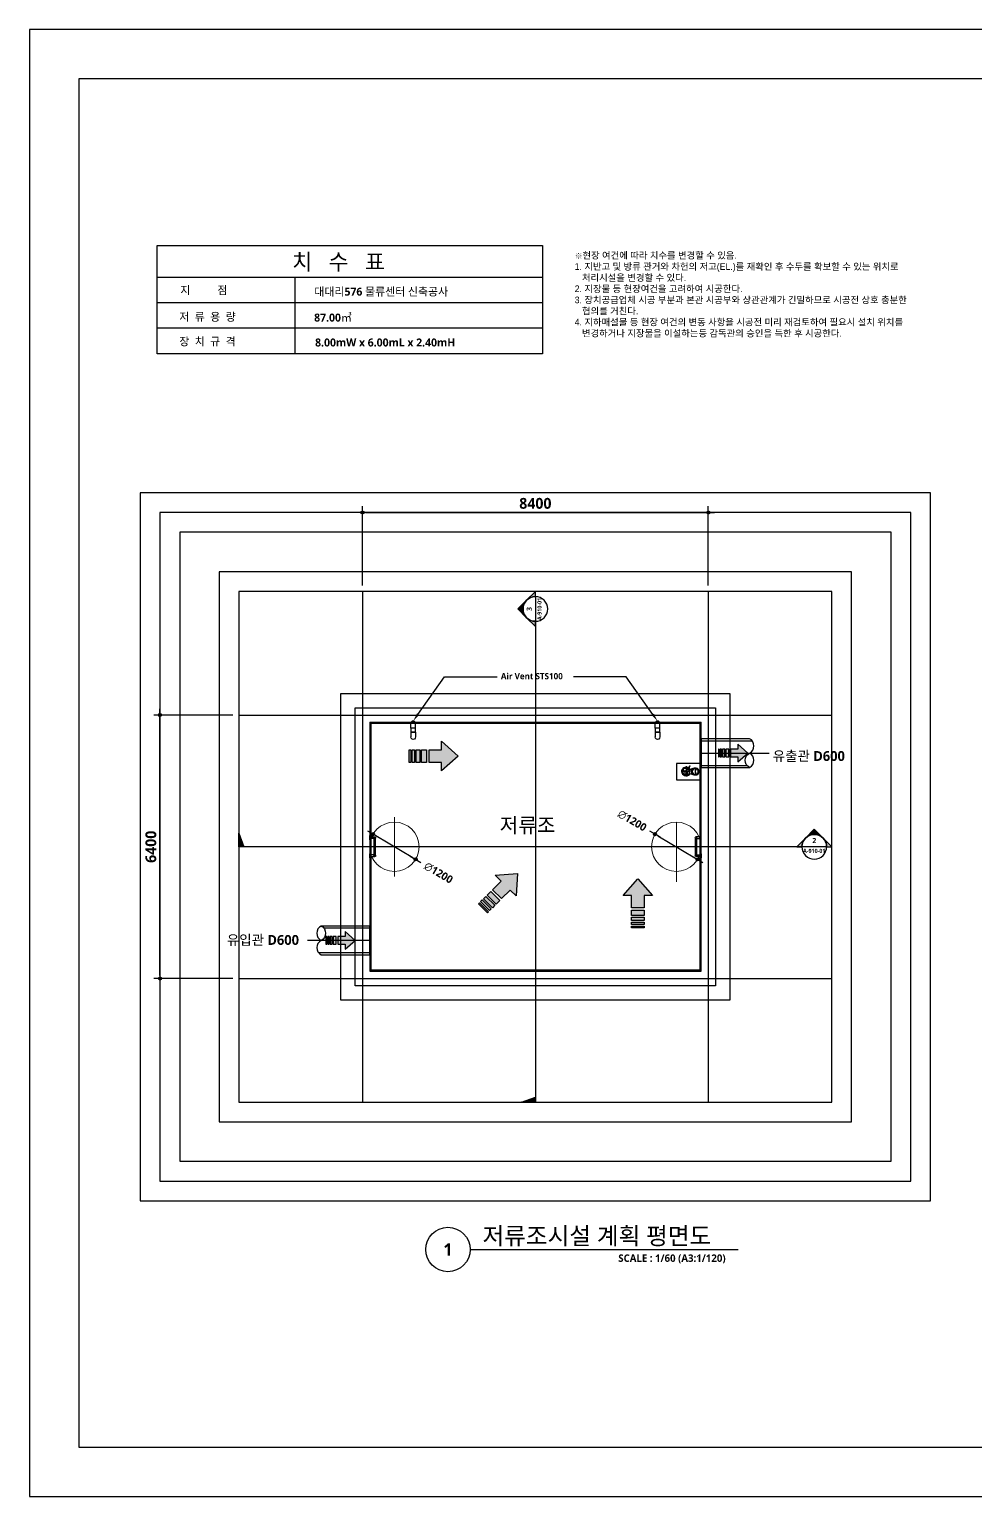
# Model space of a CAD drawing. Header units: millimetres. Extents: x 0 to 50400, y 0 to 35640.
# Drawn here: x 0 to 22989, y 0 to 35640 of the extents above; entities that cross this region are included whole.
import ezdxf
from ezdxf import colors
from ezdxf.entities.mleader import LeaderData, LeaderLine
from ezdxf.enums import TextEntityAlignment as Align
from ezdxf.math import Vec2, Vec3

# ---------------------------------------------------------------- set-up
doc = ezdxf.new("R2010")
doc.units = ezdxf.units.MM
doc.header["$LTSCALE"] = 100
for name, pattern in [('CEN', [62, 60, -1, 0, -1]), ('CENTER2', [1.125, 0.75, -0.125, 0.125, -0.125]), ('HID', [0.5, 0.25, -0.25]), ('HIDDENX2', [19.05, 12.7, -6.35])]:
    doc.linetypes.add(name, pattern=pattern)
doc.layers.get('Defpoints').update_dxf_attribs({"color": 153})
for name, color, linetype in [('0-오수범례-SOL', 7, 'Continuous'), ('A-ANNO-TITL', 7, 'Continuous'), ('A-MKXS-TEXT1', 3, 'Continuous'), ('A-ST-AXIS-DIM', 7, 'Continuous'), ('AA-MKXS', 3, 'Continuous'), ('AA-MKXX', 3, 'Continuous'), ('AA-XXXX-TXT1', 2, 'Continuous'), ('CEN', 1, 'Continuous'), ('CON', 2, 'Continuous'), ('CS-LEAT', 3, 'Continuous'), ('CS-TABL-TEX1', 6, 'Continuous'), ('dasco-ceraco', 7, 'Continuous'), ('fin-5', 6, 'Continuous'), ('HID', 7, 'HID'), ('소제목', 7, 'Continuous'), ('중심선', 6, 'CENTER2'), ('치수선', 1, 'Continuous')]:
    doc.layers.add(name, color=color, linetype=linetype)
doc.layers.add('AR-TEXT', color=7, linetype='Continuous', lineweight=0)
doc.layers.add('배관', color=6, linetype='Continuous', lineweight=0)
doc.layers.add('G(그리드1)', color=185, linetype='Continuous', plot=False)
doc.layers.add('G(그리드2)', color=235, linetype='Continuous', plot=False)
doc.styles.add('2020음성 1차', font='')
doc.styles.add('SAMOO', font='romans.shx', dxfattribs={"bigfont": 'whgtxt.shx'})
doc.styles.add('SH_대대리576', font='')
doc.styles.add('SH_진천_나눔', font='')
doc.styles.get("Standard").update_dxf_attribs({"font": 'NanumGothic.ttf'})
doc.styles.add('돋움', font='')
doc.styles.add('울릉도M', font='')
doc.styles.add('치수문자', font='')
doc.styles.get('2020음성 1차').set_extended_font_data('NanumGothic', bold=True)
doc.styles.get('SH_대대리576').set_extended_font_data('NanumGothic', bold=True)
doc.styles.get('SH_진천_나눔').set_extended_font_data('NanumGothic', bold=True)
doc.styles.get('돋움').set_extended_font_data('NanumGothic', bold=True)
doc.styles.get('울릉도M').set_extended_font_data('NanumGothic', bold=True)
doc.styles.get('치수문자').set_extended_font_data('NanumGothic', bold=True)
doc.dimstyles.new('SHP 75', dxfattribs={"dimscale": 75, "dimtxt": 3.5, "dimasz": 1, "dimexe": 2, "dimexo": 2, "dimgap": 1, "dimtad": 1, "dimdec": 0, "dimzin": 0, "dimdsep": 46, "dimtxsty": 'SH_대대리576', "dimblk": 'DIMDOT', "dimcen": 0.09, "dimclrd": 256, "dimclre": 256, "dimclrt": 3, "dimadec": 0, "dimazin": 1, "dimtfac": 1, "dimtdec": 0, "dimtix": 1, "dimtmove": 2, "dimatfit": 0, "dimldrblk": 'DIMDOT', "dimfxl": 1, "dimtfillclr": 3, "dimtolj": 1, "dimtzin": 0, "dimlwd": -1, "dimlwe": -1, "dimarcsym": 0})
doc.dimstyles.new('SHP 75 (in)', dxfattribs={"dimscale": 75, "dimtxt": 2.5, "dimasz": 1, "dimexe": 2, "dimexo": 2, "dimgap": 1, "dimtad": 1, "dimdec": 0, "dimzin": 0, "dimdsep": 46, "dimtxsty": 'SH_대대리576', "dimblk": 'DIMDOT', "dimblk1": 'NONE', "dimblk2": 'DIMDOT', "dimcen": 0.09, "dimclrd": 256, "dimclre": 256, "dimclrt": 3, "dimadec": 0, "dimazin": 1, "dimtfac": 1, "dimtdec": 0, "dimtix": 1, "dimtmove": 2, "dimatfit": 0, "dimldrblk": 'DIMDOT', "dimfxl": 1, "dimtfillclr": 3, "dimtolj": 1, "dimtzin": 0, "dimlwd": -1, "dimlwe": -1, "dimarcsym": 0})

# ---------------------------------------------------------------- blocks, each defined once
blk = doc.blocks.new('DIMDOT')
at = {"color": 0}
blk.add_line((-2, 0), (2, 0), dxfattribs=at)
for radius in [0.5, 0.25]:
    blk.add_circle((0, 0), radius, dxfattribs=at)
blk = doc.blocks.new('*D8925')
at = {"layer": 'A-ST-AXIS-DIM'}
for p, q in [((8093, 22135), (8093, 24055)), ((8168, 23905), (16418, 23905)), ((16493, 22135), (16493, 24055))]:
    blk.add_line(p, q, dxfattribs=at)
at = {"layer": 'Defpoints', "color": 0}
for p in [(16493, 23905), (8093, 21985), (16493, 21985)]:
    blk.add_point(p, dxfattribs=at)
at = {"layer": 'A-ST-AXIS-DIM', "linetype": 'ByBlock', "xscale": 75, "yscale": 75, "zscale": 75, "rotation": 180}
blk.add_blockref('DIMDOT', (8093, 23905), dxfattribs=at)
at = {"layer": 'A-ST-AXIS-DIM', "linetype": 'ByBlock', "xscale": 75, "yscale": 75, "zscale": 75}
blk.add_blockref('DIMDOT', (16493, 23905), dxfattribs=at)
at = {"layer": 'A-ST-AXIS-DIM', "color": 3, "insert": (12293, 24125), "char_height": 262.5, "attachment_point": 5, "style": 'SH_진천_나눔'}
blk.add_mtext('\\A1;8400', dxfattribs=at)
blk = doc.blocks.new('*D8942')
at = {"layer": 'A-ST-AXIS-DIM'}
for p, q in [((4943, 18985), (3023, 18985)), ((3173, 12660), (3173, 18910)), ((4943, 12585), (3023, 12585))]:
    blk.add_line(p, q, dxfattribs=at)
at = {"layer": 'Defpoints', "color": 0}
for p in [(3173, 18985), (5093, 18985), (5093, 12585)]:
    blk.add_point(p, dxfattribs=at)
at = {"layer": 'A-ST-AXIS-DIM', "linetype": 'ByBlock', "xscale": 75, "yscale": 75, "zscale": 75}
for p, rotation in [((3173, 18985), 90), ((3173, 12585), 270)]:
    blk.add_blockref('DIMDOT', p, dxfattribs=dict(at, rotation=rotation))
at = {"layer": 'A-ST-AXIS-DIM', "color": 3, "insert": (2953, 15785), "char_height": 262.5, "attachment_point": 5, "rotation": 90, "style": 'SH_진천_나눔'}
blk.add_mtext('\\A1;6400', dxfattribs=at)
blk = doc.blocks.new('*D8950')
at = {"layer": 'A-ST-AXIS-DIM'}
blk.add_line((9320, 15518), (8416, 16053), dxfattribs=at)
at = {"layer": 'Defpoints', "color": 0}
for p in [(8351, 16091), (9384, 15480)]:
    blk.add_point(p, dxfattribs=at)
at = {"layer": 'A-ST-AXIS-DIM', "linetype": 'ByBlock', "xscale": 75, "yscale": 75, "zscale": 75}
for p, rotation in [((8351, 16091), 149.4111814357289), ((9384, 15480), 329.4111814357288)]:
    blk.add_blockref('DIMDOT', p, dxfattribs=dict(at, rotation=rotation))
at = {"layer": 'A-ST-AXIS-DIM', "color": 3, "insert": (9940, 15151), "char_height": 187.5, "attachment_point": 5, "rotation": 329.4112, "style": 'SH_대대리576'}
blk.add_mtext('\\A1;∅1200', dxfattribs=at)
blk = doc.blocks.new('_None')
blk = doc.blocks.new('A$C074D2F8E')
h = blk.add_hatch(color=251)
h.dxf.hatch_style = 1
h.set_gradient(color1=(91, 91, 91), color2=(192, 192, 192))
h.paths.add_polyline_path([(0, 0), (-213, 187), (-213, 80), (-367, 80), (-367, -80), (-213, -80), (-213, -187)])
h.paths.add_polyline_path([(-400, 80), (-466, 80), (-466, -80), (-400, -80)])
h.paths.add_polyline_path([(-487, 80), (-531, 80), (-531, -80), (-487, -80)])
h.paths.add_polyline_path([(-551, 80), (-581, 80), (-581, -80), (-551, -80)])
h.paths.add_polyline_path([(-601, 80), (-621, 80), (-621, -80), (-601, -80)])
at = {"color": 251}
for points in [[(-213, 187), (0, 0), (-213, -187), (-213, -80), (-367, -80), (-367, 80), (-213, 80)], [(-601, 80), (-601, -80), (-621, -80), (-621, 80)], [(-551, 80), (-551, -80), (-581, -80), (-581, 80)], [(-487, 80), (-487, -80), (-531, -80), (-531, 80)], [(-400, 80), (-400, -80), (-466, -80), (-466, 80)]]:
    blk.add_lwpolyline(points, close=True, dxfattribs=at)
blk = doc.blocks.new('*U8643')
for p, q in [((-86, -57), (-86, 57)), ((-86, 57), (29, 57)), ((-86, -57), (29, -57))]:
    blk.add_line(p, q)
blk.add_arc((29, 0), 57.1, 270, 90)
blk = doc.blocks.new('A$C13223DD5')
at = {"layer": 'dasco-ceraco', "color": 8}
for p, q in [((30, 140), (30, 20)), ((490, 40), (50, 40)), ((50, 0), (490, 0)), ((70, 40), (70, 140)), ((470, 40), (470, 140)), ((510, 140), (510, 20))]:
    blk.add_line(p, q, dxfattribs=at)
for points in [[(0, 144), (0, 140), (100, 140), (100, 144)], [(540, 144), (540, 140), (440, 140), (440, 144)]]:
    blk.add_lwpolyline(points, close=True, dxfattribs=at)
for centre in [(50, 20), (490, 20)]:
    blk.add_circle(centre, 20, dxfattribs=at)
blk = doc.blocks.new('*D9022')
at = {"layer": 'A-ST-AXIS-DIM'}
blk.add_line((15266, 16053), (16170, 15518), dxfattribs=at)
at = {"layer": 'Defpoints', "color": 0}
for p in [(15201, 16091), (16234, 15480)]:
    blk.add_point(p, dxfattribs=at)
at = {"layer": 'A-ST-AXIS-DIM', "linetype": 'ByBlock', "xscale": 75, "yscale": 75, "zscale": 75}
for p, rotation in [((15201, 16091), 149.4111814357289), ((16234, 15480), 329.4111814357288)]:
    blk.add_blockref('DIMDOT', p, dxfattribs=dict(at, rotation=rotation))
at = {"layer": 'A-ST-AXIS-DIM', "color": 3, "insert": (14645, 16419), "char_height": 187.5, "attachment_point": 5, "rotation": 329.4112, "style": 'SH_대대리576'}
blk.add_mtext('\\A1;∅1200', dxfattribs=at)
blk = doc.blocks.new('A$C16290B92')
at = {"layer": '배관', "color": 7, "true_color": 0xffffff}
for p, q in [((58, 72), (63, 72)), ((65, 66), (65, 70)), ((69, 62), (69, 70)), ((83, 72), (71, 72)), ((85, 36), (85, 70)), ((85, 45), (85, 65)), ((85, 65), (85, 45)), ((95, 55), (85, 55)), ((86, 66), (94, 66)), ((86, 44), (94, 44)), ((95, 65), (95, 45)), ((95, 61), (98, 61)), ((95, 60), (99, 60)), ((95, 50), (99, 50)), ((95, 49), (98, 49)), ((98, 61), (98, 49)), ((99, 60), (98, 61)), ((98, 49), (99, 50)), ((99, 51), (143, 84)), ((99, 60), (99, 50)), ((137, 10), (301, 10)), ((137, -10), (137, 10)), ((140, 64), (140, 65)), ((158, 10), (142, 10)), ((155, 79), (154, 79)), ((160, -10), (160, 10)), ((184, 10), (184, 52)), ((252, 54), (186, 54)), ((207, -10), (207, 10)), ((231, -10), (231, 10)), ((254, 10), (254, 52)), ((278, -10), (278, 10)), ((280, 10), (296, 10)), ((301, -10), (301, 10)), ((58, -72), (63, -72)), ((65, -66), (65, -70)), ((69, -68), (65, -68)), ((69, -62), (69, -70)), ((83, -72), (71, -72)), ((85, -36), (85, -70)), ((85, -65), (85, -45)), ((85, -45), (85, -65)), ((95, -55), (85, -55)), ((86, -44), (94, -44)), ((86, -66), (94, -66)), ((95, -65), (95, -45)), ((95, -49), (98, -49)), ((95, -50), (99, -50)), ((95, -60), (99, -60)), ((95, -61), (98, -61)), ((98, -49), (99, -50)), ((98, -61), (98, -49)), ((99, -60), (98, -61)), ((99, -60), (99, -50)), ((122, -119), (119, -123)), ((126, -129), (119, -123)), ((122, -134), (119, -138)), ((122, -134), (119, -137)), ((121, -134), (119, -137)), ((122, -134), (119, -137)), ((121, -134), (119, -137)), ((121, -134), (119, -137)), ((122, -134), (120, -138)), ((122, -134), (120, -138)), ((122, -134), (120, -138)), ((125, -127), (121, -133)), ((122, -134), (121, -133)), ((124, -135), (121, -139)), ((123, -135), (121, -139)), ((123, -135), (121, -139)), ((123, -135), (121, -139)), ((123, -135), (121, -139)), ((123, -135), (121, -138)), ((123, -135), (121, -138)), ((129, -124), (122, -119)), ((132, -121), (122, -134)), ((132, -121), (122, -135)), ((124, -135), (122, -139)), ((124, -136), (122, -135)), ((124, -136), (122, -139)), ((125, -136), (122, -140)), ((125, -136), (123, -140)), ((125, -136), (123, -140)), ((125, -136), (123, -140)), ((125, -136), (123, -140)), ((125, -136), (123, -140)), ((125, -137), (123, -140)), ((126, -137), (123, -140)), ((133, -122), (124, -136)), ((134, -122), (124, -136)), ((126, -137), (124, -136)), ((126, -137), (124, -141)), ((126, -137), (124, -140)), ((126, -137), (124, -141)), ((127, -137), (124, -141)), ((127, -138), (125, -142)), ((127, -138), (125, -142)), ((127, -138), (125, -141)), ((127, -138), (125, -141)), ((127, -138), (125, -141)), ((127, -138), (125, -141)), ((135, -123), (126, -137)), ((135, -123), (126, -137)), ((128, -138), (126, -137)), ((130, -120), (128, -123)), ((137, -125), (128, -138)), ((143, -100), (130, -120)), ((130, -120), (137, -125)), ((137, -10), (301, -10)), ((151, -105), (137, -125)), ((141, -99), (152, -106)), ((158, -10), (142, -10)), ((142, -97), (153, -105)), ((156, -82), (144, -99)), ((163, -88), (152, -104)), ((177, -49), (154, -81)), ((154, -81), (165, -89)), ((188, -56), (165, -89)), ((280, -10), (296, -10))]:
    blk.add_line(p, q, dxfattribs=at)
for points in [[(-44, 44), (-40, 56), (-50, 66), (-62, 62), (-66, 50), (-56, 40)], [(44, 44), (40, 56), (50, 66), (62, 62), (66, 50), (56, 40)], [(149, 74), (154, 73), (156, 67), (152, 63), (146, 65), (145, 70)], [(150, -6), (145, -3), (145, 3), (150, 6), (155, 3), (155, -3)], [(293, 70), (292, 65), (286, 63), (282, 67), (284, 73), (289, 74)], [(288, -6), (293, -3), (293, 3), (288, 6), (283, 3), (283, -3)], [(-44, -44), (-56, -40), (-66, -50), (-62, -62), (-50, -66), (-40, -56)], [(44, -44), (56, -40), (66, -50), (62, -62), (50, -66), (40, -56)], [(145, -70), (146, -65), (152, -63), (156, -67), (154, -73), (149, -74)], [(170, -47), (166, -46), (165, -42), (168, -39), (172, -40), (173, -44)], [(198, -66), (194, -65), (192, -61), (195, -58), (200, -59), (201, -63)], [(289, -74), (284, -73), (282, -67), (286, -63), (292, -65), (293, -70)]]:
    blk.add_lwpolyline(points, close=True, dxfattribs=at)
for centre, radius in [((-53, 53), 11.3), ((53, 53), 11.3), ((150, 69), 4.92), ((150, 0), 4.82), ((249, 49), 1), ((288, 69), 4.92), ((288, 0), 4.82), ((-53, -53), 11.3), ((53, -53), 11.3), ((150, -69), 4.92), ((251, -46), 29.8), ((288, -69), 4.92)]:
    blk.add_circle(centre, radius, dxfattribs=at)
for centre, radius, start, end in [((0, 0), 92.5, 29.0021, 331.4189), ((0, 0), 92.5, 208.5811, 150.9979), ((63, 70), 2, 0, 90), ((71, 70), 2, 90, 180), ((83, 70), 2, 0, 90), ((86, 65), 1, 90, 180), ((86, 45), 1, 180, 270), ((94, 65), 1, 0, 90), ((94, 45), 1, 270, 0), ((219, 0), 95.5, 144.5468, 216.4854), ((219, 0), 85.5, 293.6268, 230.7472), ((219, 0), 114, 299.7267, 135.7609), ((143, 69), 5, 137.796, 225), ((219, 0), 108, 132.204, 137.796), ((136, 59), 7, 324.5468, 45), ((142, 8), 2, 90, 131.4096), ((211, -8), 114, 92.4407, 126.2402), ((150, 76), 5, 45, 132.204), ((160, 83), 7, 225, 305.4532), ((158, 8), 2, 48.5904, 90), ((219, 0), 95.5, 53.5146, 125.4532), ((186, 52), 2, 90, 180), ((214, 0), 106, 64.8408, 94.2798), ((219, 0), 105, 48.7462, 78.9687), ((252, 52), 2, 0, 90), ((215, 4), 102, 47.0713, 64.845), ((279, 81), 5, 233.5146, 307.7526), ((280, 8), 2, 90, 131.4096), ((288, 69), 10, 322.2474, 127.7526), ((300, 60), 5, 142.2474, 216.4854), ((219, 0), 95.5, 323.5146, 36.4854), ((296, 8), 2, 48.5904, 90), ((215, 4), 102, 19.7345, 36.7903), ((219, 0), 105, 318.7462, 41.2538), ((219, 5), 97.9, 334.6195, 19.7392), ((63, -70), 2, 270, 0), ((71, -70), 2, 180, 270), ((83, -70), 2, 270, 0), ((90, -44), 5, 93.333, 180), ((86, -45), 1, 90, 180), ((86, -65), 1, 180, 270), ((85, 42), 81, 273.333, 301.6695), ((94, -45), 1, 0, 90), ((94, -65), 1, 270, 0), ((219, 0), 114, 198.0606, 232.6052), ((219, 0), 105, 197.7543, 221.2538), ((150, -69), 10, 142.2474, 307.7526), ((142, -8), 2, 228.5904, 270), ((138, -60), 5, 322.2474, 36.4854), ((219, 0), 105, 228.7462, 232.3823), ((159, -81), 5, 102.6148, 127.7526), ((219, 0), 114, 237.2902, 249.6753), ((158, -8), 2, 270, 311.4096), ((169, -43), 8, 75.152, 214.848), ((135, -66), 33, 16.0392, 34.848), ((219, 0), 105, 237.4692, 251.4564), ((183, -52), 16.5, 196.0392, 211.4615), ((219, 0), 95.5, 239.1924, 252.3009), ((179, -3), 33, 255.152, 273.9608), ((183, -52), 7.93, 292.1116, 178.2955), ((219, 0), 85.5, 239.6598, 253.1408), ((183, -52), 6.64, 325.2068, 145.2068), ((183, -52), 16.5, 258.9456, 273.9608), ((219, 0), 114, 249.6753, 299.7267), ((183, -52), 16.5, 16.0392, 93.9608), ((186, -102), 33, 75.152, 93.9608), ((219, 0), 105, 251.4564, 298.9518), ((219, 0), 95.5, 252.2964, 296.9271), ((197, -62), 8, 255.152, 34.848), ((219, 0), 85.5, 253.1408, 293.6268), ((230, -39), 33, 196.0392, 214.848), ((219, 0), 95.5, 296.9271, 306.4854), ((219, 0), 105, 298.9518, 311.2538), ((279, -81), 5, 52.2474, 126.4854), ((280, -8), 2, 228.5904, 270), ((288, -69), 10, 232.2474, 37.7526), ((300, -60), 5, 143.5146, 217.7526), ((296, -8), 2, 270, 311.4096), ((223, 3), 93.9, 328.6748, 334.6245)]:
    blk.add_arc(centre, radius, start, end, dxfattribs=at)
at = {"layer": '중심선', "color": 7, "ltscale": 3, "true_color": 0xffffff}
for p, q in [((-71, 71), (-36, 36)), ((0, -98), (0, 99)), ((71, 71), (36, 36)), ((163, 56), (141, 78)), ((219, -129), (219, 130)), ((299, 80), (275, 56)), ((-36, -36), (-71, -71)), ((36, -36), (71, -71)), ((163, -56), (139, -80)), ((299, -80), (275, -56))]:
    blk.add_line(p, q, dxfattribs=at)
for start, end in [(36.7247, 323.841), (216.159, 143.2753)]:
    blk.add_arc((0, 0), 75, start, end, dxfattribs=at)
blk = doc.blocks.new('*U9025')
at = {"layer": 'A-ANNO-TITL'}
blk.add_line((0, 0), (5422, 0), dxfattribs=at)
blk.add_circle((-450, 0), 450, dxfattribs=at)
at = {"layer": 'AA-XXXX-TXT1', "style": 'SH_진천_나눔'}
blk.add_attdef('DWG.TITLE', (250, 100), '', height=350, dxfattribs=at)
at = {"layer": 'AA-XXXX-TXT1', "color": 7, "style": 'SH_진천_나눔'}
blk.add_attdef('NO1', text='', height=300, dxfattribs=at).set_placement((-450, 0), align=Align.MIDDLE)
at = {"layer": 'AA-XXXX-TXT1', "style": 'SH_진천_나눔'}
blk.add_attdef('SCALE', text='', height=150, dxfattribs=at).set_placement((5172, -100), align=Align.TOP_RIGHT)
blk = doc.blocks.new('*U9054')
at = {"layer": 'AA-MKXX'}
blk.add_hatch(color=256, dxfattribs=at).paths.add_polyline_path([(25547, 600), (25337, 0), (25547, 0)])
at = {"layer": 'AA-MKXX', "linetype": 'CEN', "ltscale": 60}
blk.add_line((900, 0), (25547, 0), dxfattribs=at)
at = {"layer": 'AA-MKXX'}
blk.add_lwpolyline([(25547, 0), (25547, 600), (25337, 0)], close=True, dxfattribs=at)
blk = doc.blocks.new('*U4906')
at = {"layer": 'AA-MKXS'}
blk.add_hatch(color=3, dxfattribs=at).paths.add_polyline_path([(0, 8.49), (-4.24, 4.24, -0.414214), (4.24, 4.24)])
h = blk.add_hatch(color=3, dxfattribs=at)
h.paths.add_polyline_path([(-8.49, 0), (-6, 0, -0.198912), (-4.24, 4.24)])
h.paths.add_polyline_path([(6, 0), (8.49, 0), (4.24, 4.24, -0.198912)])
at = {"layer": 'AA-MKXS', "color": 3, "linetype": 'Continuous', "ltscale": 5}
blk.add_line((-6, 0), (6, 0), dxfattribs=at)
at = {"layer": 'AA-MKXS', "color": 3}
for points in [[(4.24, 4.24, 0.414214), (-4.24, 4.24), (0, 8.49)], [(-4.24, 4.24, 0.198912), (-6, 0), (-8.49, 0)], [(8.49, 0), (6, 0, 0.198912), (4.24, 4.24)]]:
    blk.add_lwpolyline(points, format="xyb", close=True, dxfattribs=at)
at = {"layer": 'AA-MKXS', "color": 3, "linetype": 'Continuous', "ltscale": 5}
blk.add_circle((0, 0), 6, dxfattribs=at)
at = {"layer": 'AA-MKXS', "style": 'SAMOO', "width": 0.85}
blk.add_attdef('ViewNUM', text='', height=2.5, dxfattribs=at).set_placement((0, 1), align=Align.BOTTOM_CENTER)
blk.add_attdef('SheetNUM', text='', height=2.5, dxfattribs=at).set_placement((0, -1), align=Align.TOP_CENTER)
blk = doc.blocks.new('*U9056')
at = {"layer": 'AA-MKXX'}
blk.add_hatch(color=256, dxfattribs=at).paths.add_polyline_path([(21947, 600), (21737, 0), (21947, 0)])
at = {"layer": 'AA-MKXX', "linetype": 'CEN', "ltscale": 60}
blk.add_line((900, 0), (21947, 0), dxfattribs=at)
at = {"layer": 'AA-MKXX'}
blk.add_lwpolyline([(21947, 0), (21947, 600), (21737, 0)], close=True, dxfattribs=at)

msp = doc.modelspace()

# ---------------------------------------------------------------- linework, layer by layer
at = {"linetype": 'HIDDENX2', "ltscale": 10}
for p, q in [((16317.9, 18360.4), (17558.6, 18360.4)), ((16317.9, 17760.4), (17433.7, 17760.4)), ((8267.9, 13810.4), (7152.1, 13810.4)), ((8267.9, 13210.4), (7027.2, 13210.4))]:
    msp.add_line(p, q, dxfattribs=at)
for points in [[(9267.9, 18666.6), (9267.9, 18566.6), (9382.2, 18566.6), (9382.2, 18666.6)], [(15203.6, 18666.6), (15203.6, 18566.6), (15317.9, 18566.6), (15317.9, 18666.6)]]:
    msp.add_lwpolyline(points, close=True)
at = {"ltscale": 30}
for points in [[(17496.2, 17710.4, -0.6136289), (17496.2, 18060.4, 0.6136289), (17496.2, 18410.4), (16317.9, 18410.4), (16317.9, 17710.4), (17496.2, 17710.4, 0.6136289), (17496.2, 18060.4)], [(7089.7, 13860.4, -0.6136289), (7089.7, 13510.4, 0.6136289), (7089.7, 13160.4), (8267.9, 13160.4), (8267.9, 13860.4), (7089.7, 13860.4, 0.6136289), (7089.7, 13510.4)]]:
    msp.add_lwpolyline(points, format="xyb", dxfattribs=at)
at = {"layer": '0-오수범례-SOL', "color": 0}
for p, q in [((12466.2, 29615.5), (3108.9, 29615.5)), ((6457.4, 27761.8), (6457.4, 29615.5)), ((12466.2, 28997.6), (3108.9, 28997.6)), ((12466.2, 28379.7), (3108.9, 28379.7))]:
    msp.add_line(p, q, dxfattribs=at)
msp.add_lwpolyline([(3108.9, 30387.9), (12466.2, 30387.9), (12466.2, 27761.8), (3108.9, 27761.8)], close=True, dxfattribs=at)
at = {"layer": 'AR-TEXT', "color": 1, "linetype": 'HID', "ltscale": 500}
for points in [[(8867.9, 16505.4), (8867.9, 15065.4)], [(15717.9, 14933.4), (15717.9, 16373.4)], [(8147.9, 15785.4), (9587.9, 15785.4)], [(16437.9, 15785.4), (14997.9, 15785.4)]]:
    msp.add_lwpolyline(points, dxfattribs=at)
at = {"layer": 'AR-TEXT', "color": 8}
for centre in [(8867.9, 15785.4), (15717.9, 15785.4)]:
    msp.add_circle(centre, 600, dxfattribs=at)
at = {"layer": 'CEN', "ltscale": 30}
for p, q in [((8092.9, 21985.4), (8092.9, 9585.4)), ((16492.9, 21985.4), (16492.9, 9585.4)), ((5092.9, 18985.4), (19492.9, 18985.4)), ((16317.9, 18060.4), (17973.8, 18060.4)), ((8267.9, 13510.4), (6757.1, 13510.4)), ((5092.9, 12585.4), (19492.9, 12585.4))]:
    msp.add_line(p, q, dxfattribs=at)
at = {"layer": 'CON', "color": 8}
for p, q in [((7567.9, 19510.4), (17017.9, 19510.4)), ((17017.9, 19510.4), (17017.9, 12060.4))]:
    msp.add_line(p, q, dxfattribs=at)
at = {"layer": 'CON'}
for p, q in [((7917.9, 19160.4), (16667.9, 19160.4)), ((7917.9, 12410.4), (7917.9, 19160.4)), ((16667.9, 19160.4), (16667.9, 12410.4)), ((8267.9, 18810.4), (8267.9, 12760.4)), ((8267.9, 18810.4), (16317.9, 18810.4)), ((16317.9, 12760.4), (16317.9, 18810.4)), ((8267.9, 12760.4), (16317.9, 12760.4)), ((16667.9, 12410.4), (7917.9, 12410.4))]:
    msp.add_line(p, q, dxfattribs=at)
at = {"layer": 'CON', "color": 8}
msp.add_lwpolyline([(17017.9, 12060.4), (7567.9, 12060.4), (7567.9, 19510.4)], dxfattribs=at)
at = {"layer": 'CON', "color": 252}
msp.add_lwpolyline([(16317.9, 17410.4), (16317.9, 17810.4), (15717.9, 17810.4), (15717.9, 17410.4)], close=True, dxfattribs=at)
at = {"layer": 'Defpoints'}
for points in [[(50400, 0), (50400, 35640), (0, 35640), (0, 0)], [(43800, 1200), (43800, 34440), (1200, 34440), (1200, 1200)]]:
    msp.add_lwpolyline(points, close=True, dxfattribs=at)
at = {"layer": 'fin-5'}
for p, q in [((16287.9, 18780.4), (8297.9, 18780.4)), ((8297.9, 18780.4), (8297.9, 12790.4)), ((16287.9, 18780.4), (16287.9, 12790.4)), ((16287.9, 12790.4), (8297.9, 12790.4))]:
    msp.add_line(p, q, dxfattribs=at)
at = {"layer": 'G(그리드1)'}
for points in [[(2692.9, 7185.4), (21892.9, 7185.4), (21892.9, 24385.4), (2692.9, 24385.4)], [(3172.9, 7665.4), (21412.9, 7665.4), (21412.9, 23905.4), (3172.9, 23905.4)], [(3652.9, 8145.4), (20932.9, 8145.4), (20932.9, 23425.4), (3652.9, 23425.4)], [(4612.9, 9105.4), (19972.9, 9105.4), (19972.9, 22465.4), (4612.9, 22465.4)]]:
    msp.add_lwpolyline(points, close=True, dxfattribs=at)
at = {"layer": 'G(그리드2)'}
msp.add_lwpolyline([(5092.9, 9585.4), (19492.9, 9585.4), (19492.9, 21985.4), (5092.9, 21985.4)], close=True, dxfattribs=at)
at = {"layer": 'HID'}
for p, q in [((16302.9, 18795.4), (8282.9, 18795.4)), ((8282.9, 18795.4), (8282.9, 12775.4)), ((16302.9, 18795.4), (16302.9, 12775.4)), ((16302.9, 12775.4), (8282.9, 12775.4))]:
    msp.add_line(p, q, dxfattribs=at)

# ---------------------------------------------------------------- block references
ref = msp.add_blockref('*U4906', (12292.9, 21561.1), dxfattribs=dict(xscale=-50.00000000000001, yscale=50.00000000000001, zscale=50.00000000000001, rotation=89.99999999999955))
ref.add_attrib('SheetNUM', 'A-910-01', dxfattribs={"layer": 'AA-MKXS', "height": 100, "rotation": 90, "style": '2020음성 1차', "width": 0.8}).set_placement((12342.9, 21561.1), align=Align.TOP_CENTER)
ref.add_attrib('ViewNUM', '3', dxfattribs={"layer": 'AA-MKXS', "height": 125, "rotation": 90, "style": '2020음성 1차'}).set_placement((12242.9, 21561.1), align=Align.BOTTOM_CENTER)
for name, p, xscale, yscale, zscale, rotation in [('*U9056', (12292.9, 21778.3), -0.5555555555555556, 0.5555555555555556, 0.5555555555555556, 89.99999999999952), ('A$C074D2F8E', (10418.5, 17989.7), 1.920000000000001, 1.920000000000001, 1.920000000000001, 359.9999999999997), ('A$C074D2F8E', (17453.2, 18060.4), -1.152, 1.152, 1.152, 180.0000000000002), ('*U9054', (19285.8, 15785.4), -0.5555555555555556, 0.5555555555555556, 0.5555555555555556, 359.9999999999996), ('A$C074D2F8E', (11860.9, 15132.9), 1.920000000000001, 1.920000000000001, 1.920000000000001, 44.99999999999977), ('A$C074D2F8E', (14781.4, 15010.2), 1.920000000000001, 1.920000000000001, 1.920000000000001, 89.99999999999977), ('A$C074D2F8E', (7917.9, 13510.4), -1.152, 1.152, 1.152, 180.0000000000002)]:
    msp.add_blockref(name, p, dxfattribs=dict(xscale=xscale, yscale=yscale, zscale=zscale, rotation=rotation))
at = {"rotation": 90}
for p in [(9325.1, 18752.3), (15260.8, 18752.3)]:
    msp.add_blockref('*U8643', p, dxfattribs=at)
at = {"xscale": -1}
for p, rotation in [((9325.1, 18480.9), 89.99999999999972), ((15260.8, 18480.9), 89.99999999999974)]:
    msp.add_blockref('*U8643', p, dxfattribs=dict(at, rotation=rotation))
at = {"color": 0, "rotation": 180}
msp.add_blockref('A$C16290B92', (16175.4, 17613.3), dxfattribs=at)
ref = msp.add_blockref('*U4906', (19068.7, 15785.4), dxfattribs=dict(xscale=-50.00000000000001, yscale=50.00000000000001, zscale=50.00000000000001, rotation=359.9999999999997))
ref.add_attrib('SheetNUM', 'A-910-01', dxfattribs={"layer": 'AA-MKXS', "height": 100, "style": '2020음성 1차', "width": 0.8}).set_placement((19068.7, 15735.4), align=Align.TOP_CENTER)
ref.add_attrib('ViewNUM', '2', dxfattribs={"layer": 'AA-MKXS', "height": 125, "style": '2020음성 1차'}).set_placement((19068.7, 15835.4), align=Align.BOTTOM_CENTER)
ref = msp.add_blockref('*U9025', (10709.2, 6003), dxfattribs=dict(xscale=1.2, yscale=1.2, zscale=1.2))
ref.add_attrib('SCALE', 'SCALE : 1/60 (A3:1/120)', dxfattribs={"layer": 'A-ANNO-TITL', "height": 180, "style": 'SH_진천_나눔'}).set_placement((16915.1, 5883), align=Align.TOP_RIGHT)
ref.add_attrib('DWG.TITLE', '저류조시설 계획 평면도', (11009.2, 6123), dxfattribs={"layer": 'A-ANNO-TITL', "height": 420, "style": 'SH_진천_나눔'})
ref.add_attrib('NO1', '1', dxfattribs={"layer": 'A-ANNO-TITL', "color": 7, "height": 300, "style": 'SH_진천_나눔'}).set_placement((10169.2, 6003), align=Align.MIDDLE)
at = {"layer": 'CON'}
for p, rotation in [((8411.9, 15515.4), 90), ((16173.9, 16055.4), 270)]:
    msp.add_blockref('A$C13223DD5', p, dxfattribs=dict(at, rotation=rotation))

# ---------------------------------------------------------------- texts
at = {"layer": 'A-MKXS-TEXT1', "style": '2020음성 1차'}
msp.add_text('Air Vent STS100', height=150, dxfattribs=at).set_placement((11455.4, 19854.2))
at = {"layer": 'CS-LEAT', "color": 3, "style": '치수문자'}
for s, p in [('유출관 D600', (18060, 17869.4)), ('유입관 D600', (4798.7, 13401.8))]:
    msp.add_text(s, height=240, dxfattribs=at).set_placement(p)
msp.add_text(' 저류조', height=360, dxfattribs=at).set_placement((12043.5, 16128.8), align=Align.CENTER)
at = {"layer": 'CS-TABL-TEX1', "color": 7, "style": '돋움'}
for s, p in [('지          점', (3665.8, 29205.8)), ('대대리576 물류센터 신축공사', (6923.7, 29172)), ('저  류  용  량', (3642.6, 28558.7)), ('87.00㎥', (6918.5, 28541.7)), ('장  치  규  격', (3642.6, 27962.1)), ('8.00mW x 6.00mL x 2.40mH ', (6942.4, 27936.7))]:
    msp.add_text(s, height=194.4, dxfattribs=at).set_placement(p)
at = {"layer": 'CS-TABL-TEX1', "color": 7, "insert": (13248.1, 30229.5), "char_height": 162, "attachment_point": 1, "style": '돋움'}
msp.add_mtext_dynamic_manual_height_columns('{\\fHCR Batang|b0|i0|c129|p18;\\H0.83333x;※\\fGulim|b0|i0|c129|p50;\\H1.2x;현장 여건에 따라 치수를 변경할 수 있음.\\P1. 지반고 및 방류 관거와 차헌의 저고(EL.)를 재확인 후 수두를 확보할 수 있는 위치로\\P   처리시설을 변경할 수 있다.\\P2. 지장물 등 현장여건을 고려하여 시공한다.\\P3. 장치공급업체 시공 부분과 본관 시공부와 상관관계가 긴밀하므로 시공전 상호 충분한\\P   협의를 거친다.\\P4. 지하매설물 등 현장 여건의 변동 사항을 시공전 미리 재검토하여 필요시 설치 위치를\\P   변경하거나 지장물을 이설하는등 감독관의 승인을 득한 후 시공한다.}', width=19087.313, gutter_width=12.5, heights=[0], dxfattribs=at)
at = {"layer": '소제목', "linetype": 'Continuous', "style": '울릉도M'}
msp.add_text('치   수   표', height=388.8, dxfattribs=at).set_placement((6384.7, 29798.5))

# ---------------------------------------------------------------- dimensions: what is measured, and where the dimension line sits
at = {"layer": 'A-ST-AXIS-DIM'}
dim = msp.add_linear_dim(base=(16492.9, 23905.4), p1=(8092.9, 21985.4), p2=(16492.9, 21985.4), dimstyle='SHP 75', override={"dimtxsty": 'SH_진천_나눔', "dimldrblk": 'DIMDOT'}, dxfattribs=at)
dim.commit()
dim.dimension.update_dxf_attribs({"geometry": '*D8925', "text_midpoint": (12292.9, 24125.3)})
dim = msp.add_linear_dim(base=(3172.9, 18985.4), p1=(5092.9, 12585.4), p2=(5092.9, 18985.4), angle=90, dimstyle='SHP 75', override={"dimtxsty": 'SH_진천_나눔', "dimldrblk": 'DIMDOT'}, dxfattribs=at)
dim.commit()
dim.dimension.update_dxf_attribs({"geometry": '*D8942', "text_midpoint": (2953.1, 15785.4)})
for p1, p2, picture, middle in [((16234.4, 15480.1), (15201.4, 16090.7), '*D9022', (14645.4, 16419.4)), ((8351.4, 16090.7), (9384.4, 15480.1), '*D8950', (9940.5, 15151.4))]:
    dim = msp.add_diameter_dim_2p(p1=p1, p2=p2, dimstyle='SHP 75 (in)', override={"dimtxsty": 'SH_대대리576', "dimldrblk": 'DIMDOT'}, dxfattribs=at)
    dim.commit()
    dim.dimension.update_dxf_attribs({"geometry": picture, "text_midpoint": middle, "dimtype": 163})

# ---------------------------------------------------------------- leaders
at = {"layer": '치수선', "color": 7, "ltscale": 10}
ml = msp.add_multileader_mtext('Standard', dxfattribs=at)
ml.set_content('', color=7)
ml.set_leader_properties()
ml.build(insert=Vec2(0, 0))
ml.multileader.update_dxf_attribs({"dogleg_length": 1278.7, "arrow_head_size": 200})
ctx = ml.context
ctx.base_point, ctx.char_height, ctx.arrow_head_size, ctx.landing_gap_size, ctx.plane_origin = Vec3(11365.3, 19914.5), 350, 200, 10, Vec3(8575.1, 18838)
notes = []
notes.append((ctx, [(0, (1, 1, 0), (10086.5, 19914.5), (1, 0), 1278.7, [(0, [(9325.1, 18838)], 0, [])])]))
ctx.mtext.insert, ctx.mtext.flow_direction = Vec3(11375.3, 19914.5), 5
ml = msp.add_multileader_mtext('Standard', dxfattribs=at)
ml.set_content('', color=7)
ml.set_leader_properties()
ml.build(insert=Vec2(0, 0))
ml.multileader.update_dxf_attribs({"dogleg_length": 1278.7, "arrow_head_size": 200})
ctx = ml.context
ctx.base_point, ctx.char_height, ctx.arrow_head_size, ctx.landing_gap_size, ctx.plane_origin = Vec3(13200.6, 19914.5), 350, 200, 10, Vec3(16010.8, 18838)
notes.append((ctx, [(0, (1, 1, 0), (14499.3, 19914.5), (-1, 0), 1278.7, [(0, [(15260.8, 18838)], 0, [])])]))
ctx.mtext.insert, ctx.mtext.alignment, ctx.mtext.flow_direction = Vec3(13210.6, 19914.5), 3, 5
for ctx, leaders in notes:
    for number, flags, end, landing, length, lines in leaders:
        leader = LeaderData()
        leader.index, (leader.has_last_leader_line, leader.has_dogleg_vector, leader.attachment_direction) = number, flags
        leader.last_leader_point, leader.dogleg_vector, leader.dogleg_length = Vec3(end), Vec3(landing), length
        for number, points, colour, breaks in lines:
            line = LeaderLine()
            line.index, line.vertices, line.color, line.breaks = number, Vec3.list(points), colors.encode_raw_color(colour), breaks
            leader.lines.append(line)
        ctx.leaders.append(leader)

doc.saveas('drawing.dxf')
